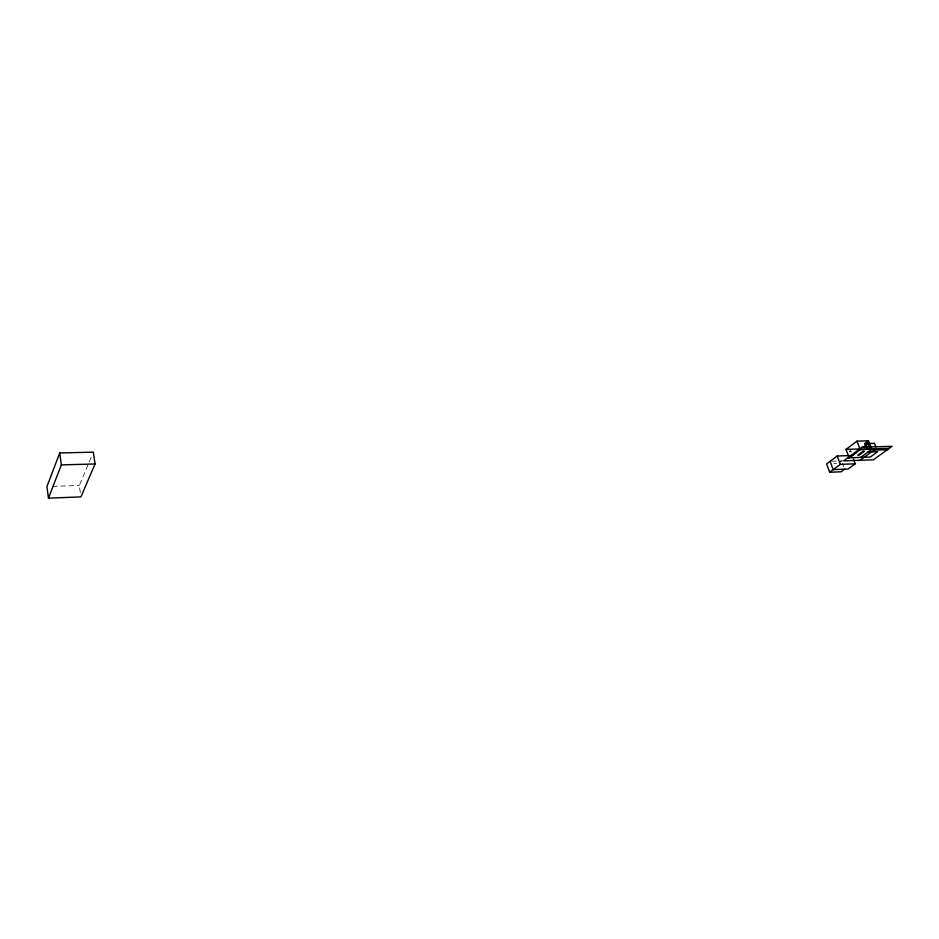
<?xml version="1.0" encoding="UTF-8"?>
<svg xmlns="http://www.w3.org/2000/svg" width="939" height="939" viewBox="0 0 939 939"><rect width="100%" height="100%" fill="white"/><g stroke="black" fill="none" stroke-linecap="round" stroke-linejoin="round"><path stroke-width="0.7" stroke-dasharray="4.7 3.52" d="M80.32 492.611L79.322 485.463L91.646 456.166M838.903 462.868L841.555 460.896L844.983 460.767M833.738 463.69L836.59 463.584M52.584 486.39L79.322 485.463M831.567 461.249L841.555 460.896M842.447 463.256L843.762 466.8"/><path stroke-width="1.41" d="M849.725 451.671L849.995 451.06M851.016 451.753L850.757 451.06M59.732 452.95L46.95 486.59L48.464 498.163L80.93 496.895L95.05 463.972L93.325 452.164L59.732 452.95L61.352 464.899L48.464 498.163M852.096 455.497L837.201 456.002L826.602 463.96L829.665 472.258L841.086 471.789L844.654 469.171M856.485 452.387L849.173 457.798L846.004 449.394L856.99 441.142L868.54 440.837L871.779 449.265L860.676 457.399M866.192 447.21L864.819 443.607L868.54 440.837M863.047 447.387L868.282 443.513L874.455 443.337L875.841 446.917M829.665 472.258L840.311 464.359L855.229 463.807L853.434 459.054M849.173 457.798L860.723 449.241M855.229 463.807L848.081 469.031L833.21 469.629L830.135 461.307M860.03 460.286L875.265 449.159M847.753 457.845L870.312 457.07L877.683 451.706L868.035 452.011L871.498 451.905M873.892 450.145L887.343 449.722M846.004 449.394L859.596 448.971M859.302 449.288L889.221 448.361M860.206 449.617L888.705 448.736M864.819 443.607L868.282 443.513L869.655 447.105M61.352 464.899L95.05 463.972M870.958 449.863L868.129 442.469L865.922 444.112L867.331 447.797M856.99 441.142L860.206 449.617M837.201 456.002L840.311 464.359M862.084 447.21L843.668 460.873L873.399 459.805L892.05 446.318L862.084 447.21M862.988 451.366L857.8 455.192L859.115 455.145L864.314 451.33L862.988 451.366"/></g></svg>
